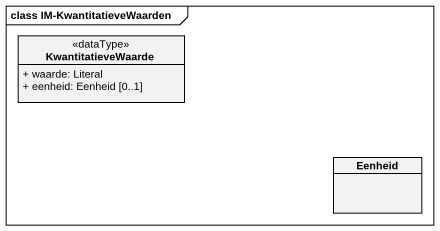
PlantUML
@startuml
mainframe class IM-KwantitatieveWaarden
hide circle
hide empty members
skinparam classAttributeIconSize 0
class KwantitatieveWaarde <<dataType>> {
  + waarde: Literal
  + eenheid: Eenheid [0..1]
}
class Eenheid
@enduml
